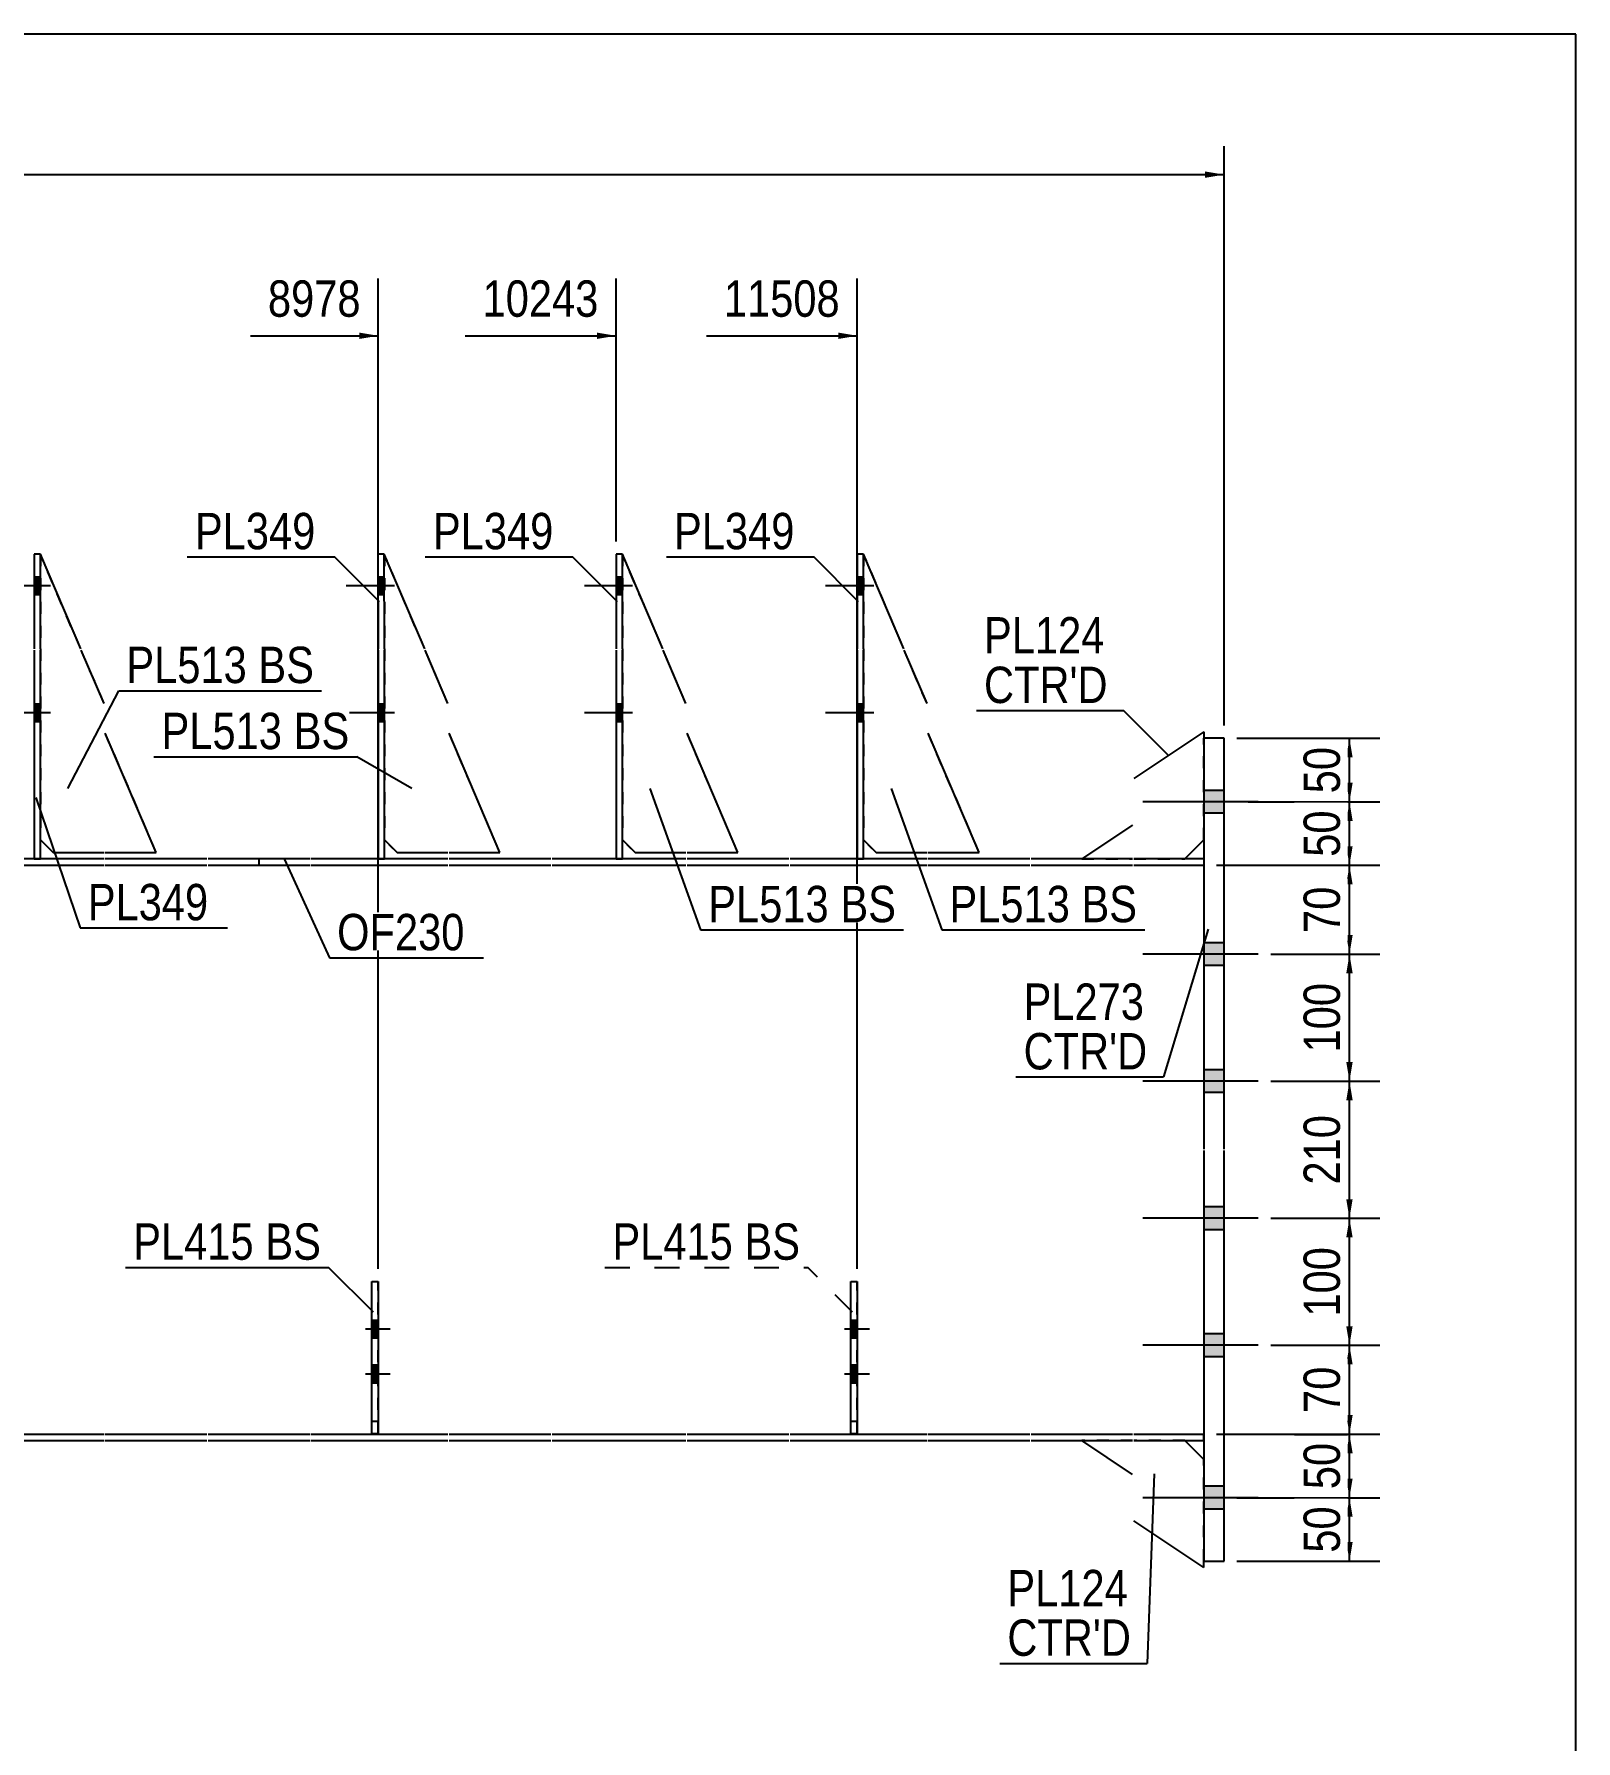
# Model space of a CAD drawing. Header units: millimetres. Extents: x -34 to 369, y -194 to 83.
# Drawn here: x 247.3 to 368.8, y -51.6 to 82.8 of the extents above; entities that cross this region are included whole.
import ezdxf

# ---------------------------------------------------------------- set-up
doc = ezdxf.new("R2010")
doc.units = ezdxf.units.MM
doc.linetypes.add('DXK_LINE_DOT1', pattern=[1.8814, 0.9407, -0.9407])
doc.linetypes.add('DXK_LINE_DOT2', pattern=[3.9198, 1.9599, -1.9599])
doc.styles.add('Arial Narrow', font='ARIALN.TTF', dxfattribs={"height": 0.2})

# ---------------------------------------------------------------- blocks, each defined once
blk = doc.blocks.new('Unknown-627303152-1210')
at = {"color": 5, "linetype": 'Continuous'}
for p, q in [((368.76, 82.75), (-31.24, 82.75)), ((368.76, -194.25), (368.76, 82.75))]:
    blk.add_line(p, q, dxfattribs=at)
blk = doc.blocks.new('Part-627303152-1850 - 1552')
at = {"color": 2, "linetype": 'Continuous'}
for p, q in [((273.91, -27.47), (273.91, -15.47)), ((273.91, -15.47), (274.41, -15.47)), ((274.41, -15.47), (274.41, -27.47)), ((274.41, -27.47), (273.91, -27.47))]:
    blk.add_line(p, q, dxfattribs=at)
blk = doc.blocks.new('Part-627303152-1603 - 1552')
at = {"color": 2, "linetype": 'Continuous'}
for p, q in [((162.67, 17.3), (162.67, -5.05)), ((162.67, -5.15), (162.67, -27.5))]:
    blk.add_line(p, q, dxfattribs=at)
at = {"color": 7, "linetype": 'DXK_LINE_DOT1'}
for p, q in [((162.67, 17.3), (166.67, 17.3)), ((166.77, 17.3), (174.77, 17.3)), ((174.87, 17.3), (185.66, 17.3)), ((185.76, 17.3), (193.76, 17.3)), ((193.86, 17.3), (234.15, 17.3)), ((234.25, 17.3), (242.25, 17.3)), ((242.35, 17.3), (252.81, 17.3)), ((252.91, 17.3), (260.91, 17.3)), ((261.01, 17.3), (269.01, 17.3)), ((269.11, 17.3), (279.9, 17.3)), ((280, 17.3), (288, 17.3)), ((288.1, 17.3), (298.65, 17.3)), ((298.75, 17.3), (306.75, 17.3)), ((306.85, 17.3), (317.64, 17.3)), ((317.74, 17.3), (325.74, 17.3)), ((325.84, 17.3), (333.84, 17.3)), ((333.94, 17.3), (339.44, 17.3)), ((339.44, 17.3), (339.44, -5.05)), ((339.44, -5.15), (339.44, -27.5)), ((162.67, -27.5), (166.67, -27.5)), ((166.77, -27.5), (174.77, -27.5)), ((174.87, -27.5), (185.66, -27.5)), ((185.76, -27.5), (193.76, -27.5)), ((193.86, -27.5), (234.15, -27.5)), ((234.25, -27.5), (242.25, -27.5)), ((242.35, -27.5), (252.81, -27.5)), ((252.91, -27.5), (260.91, -27.5)), ((261.01, -27.5), (269.01, -27.5)), ((269.11, -27.5), (279.9, -27.5)), ((280, -27.5), (288, -27.5)), ((288.1, -27.5), (298.65, -27.5)), ((298.75, -27.5), (306.75, -27.5)), ((306.85, -27.5), (317.64, -27.5)), ((317.74, -27.5), (325.74, -27.5)), ((325.84, -27.5), (333.84, -27.5)), ((333.94, -27.5), (339.44, -27.5))]:
    blk.add_line(p, q, dxfattribs=at)
blk = doc.blocks.new('Part-627303152-1727 - 1552')
at = {"color": 2, "linetype": 'Continuous'}
for p, q in [((341.04, 27.3), (339.44, 27.3)), ((339.44, 27.3), (339.44, -5.05)), ((341.04, -5.05), (341.04, 27.3)), ((339.44, -5.15), (339.44, -37.5)), ((341.04, -37.5), (341.04, -5.15)), ((339.44, -37.5), (341.04, -37.5))]:
    blk.add_line(p, q, dxfattribs=at)
blk = doc.blocks.new('Part-627303152-1958 - 1552')
at = {"color": 2, "linetype": 'Continuous'}
for p, q in [((274.89, 41.8), (274.39, 41.8)), ((274.39, 41.8), (274.4, 34.35)), ((274.9, 34.35), (274.89, 41.8)), ((274.4, 34.25), (274.4, 17.8)), ((274.9, 17.8), (274.9, 34.25)), ((274.4, 17.8), (274.9, 17.8))]:
    blk.add_line(p, q, dxfattribs=at)
blk = doc.blocks.new('Part-627303152-1625 - 1552')
at = {"color": 2, "linetype": 'Continuous'}
for p, q in [((170.77, 17.8), (170.77, 17.3)), ((170.77, 17.8), (174.77, 17.8)), ((174.87, 17.8), (180.16, 17.8)), ((185.66, 17.8), (180.66, 17.8)), ((193.76, 17.8), (185.76, 17.8)), ((228.65, 17.8), (193.86, 17.8)), ((234.15, 17.8), (229.15, 17.8)), ((242.25, 17.8), (234.25, 17.8)), ((247.31, 17.8), (242.35, 17.8)), ((252.81, 17.8), (247.81, 17.8)), ((260.91, 17.8), (252.91, 17.8)), ((265.01, 17.8), (261.01, 17.8)), ((265.01, 17.8), (265.01, 17.3)), ((170.77, 17.3), (174.77, 17.3)), ((174.87, 17.3), (185.66, 17.3)), ((185.76, 17.3), (193.76, 17.3)), ((193.86, 17.3), (234.15, 17.3)), ((234.25, 17.3), (242.25, 17.3)), ((242.35, 17.3), (252.81, 17.3)), ((252.91, 17.3), (260.91, 17.3)), ((261.01, 17.3), (265.01, 17.3))]:
    blk.add_line(p, q, dxfattribs=at)
at = {"color": 7, "linetype": 'DXK_LINE_DOT1'}
for p, q in [((180.66, 17.8), (180.16, 17.8)), ((229.15, 17.8), (228.65, 17.8)), ((247.81, 17.8), (247.31, 17.8))]:
    blk.add_line(p, q, dxfattribs=at)
blk = doc.blocks.new('Part-627303152-1652 - 1552')
at = {"color": 2, "linetype": 'Continuous'}
for p, q in [((222.86, -27.5), (234.15, -27.5)), ((222.86, -28), (234.15, -28)), ((234.25, -27.5), (242.25, -27.5)), ((234.25, -28), (242.25, -28)), ((242.35, -27.5), (252.81, -27.5)), ((242.35, -28), (252.81, -28)), ((252.91, -27.5), (260.91, -27.5)), ((252.91, -28), (260.91, -28)), ((261.01, -27.5), (269.01, -27.5)), ((261.01, -28), (269.01, -28)), ((269.11, -27.5), (279.9, -27.5)), ((269.11, -28), (279.9, -28)), ((280, -27.5), (288, -27.5)), ((280, -28), (288, -28)), ((288.1, -27.5), (298.65, -27.5)), ((288.1, -28), (298.65, -28)), ((298.75, -27.5), (306.75, -27.5)), ((298.75, -28), (306.75, -28)), ((306.85, -27.5), (317.64, -27.5)), ((306.85, -28), (317.64, -28)), ((317.74, -27.5), (325.74, -27.5)), ((317.74, -28), (325.74, -28)), ((325.84, -27.5), (333.84, -27.5)), ((325.84, -28), (333.84, -28)), ((333.94, -27.5), (339.44, -27.5)), ((333.94, -28), (339.44, -28))]:
    blk.add_line(p, q, dxfattribs=at)
at = {"color": 7, "linetype": 'DXK_LINE_DOT1'}
for p, q in [((222.86, -28), (222.86, -27.5)), ((339.44, -28), (339.44, -27.5))]:
    blk.add_line(p, q, dxfattribs=at)
blk = doc.blocks.new('Part-627303152-1674 - 1552')
at = {"color": 2, "linetype": 'Continuous'}
for p, q in [((265.01, 17.8), (265.01, 17.3)), ((269.01, 17.8), (265.01, 17.8)), ((274.4, 17.8), (269.11, 17.8)), ((279.9, 17.8), (274.9, 17.8)), ((288, 17.8), (280, 17.8)), ((293.15, 17.8), (288.1, 17.8)), ((298.65, 17.8), (293.65, 17.8)), ((306.75, 17.8), (298.75, 17.8)), ((312.14, 17.8), (306.85, 17.8)), ((317.64, 17.8), (312.64, 17.8)), ((325.74, 17.8), (317.74, 17.8)), ((333.84, 17.8), (325.84, 17.8)), ((339.44, 17.8), (333.94, 17.8)), ((265.01, 17.3), (269.01, 17.3)), ((269.11, 17.3), (279.9, 17.3)), ((280, 17.3), (288, 17.3)), ((288.1, 17.3), (298.65, 17.3)), ((298.75, 17.3), (306.75, 17.3)), ((306.85, 17.3), (317.64, 17.3)), ((317.74, 17.3), (325.74, 17.3)), ((325.84, 17.3), (333.84, 17.3)), ((333.94, 17.3), (339.44, 17.3))]:
    blk.add_line(p, q, dxfattribs=at)
at = {"color": 7, "linetype": 'DXK_LINE_DOT1'}
for p, q in [((274.9, 17.8), (274.4, 17.8)), ((293.65, 17.8), (293.15, 17.8)), ((312.64, 17.8), (312.14, 17.8)), ((339.44, 17.8), (339.44, 17.3))]:
    blk.add_line(p, q, dxfattribs=at)
blk = doc.blocks.new('Part-627303152-1756 - 1552')
at = {"color": 2, "linetype": 'Continuous'}
for p, q in [((339.44, 27.8), (333.94, 24.13)), ((339.44, 27.8), (339.44, 27.3)), ((333.84, 20.47), (329.84, 17.8)), ((337.94, 17.8), (339.44, 19.3))]:
    blk.add_line(p, q, dxfattribs=at)
at = {"color": 7, "linetype": 'DXK_LINE_DOT1'}
for p, q in [((339.44, 19.3), (339.44, 27.3)), ((329.84, 17.8), (333.84, 17.8)), ((333.94, 17.8), (337.94, 17.8))]:
    blk.add_line(p, q, dxfattribs=at)
blk = doc.blocks.new('Part-627303152-1761 - 1552')
at = {"color": 2, "linetype": 'Continuous'}
for p, q in [((333.84, -30.67), (329.84, -28)), ((339.44, -29.5), (337.94, -28)), ((339.44, -38), (333.94, -34.33)), ((339.44, -38), (339.44, -37.5))]:
    blk.add_line(p, q, dxfattribs=at)
at = {"color": 7, "linetype": 'DXK_LINE_DOT1'}
for p, q in [((333.84, -28), (329.84, -28)), ((337.94, -28), (333.94, -28)), ((339.44, -37.5), (339.44, -29.5))]:
    blk.add_line(p, q, dxfattribs=at)
blk = doc.blocks.new('Bolt-627303152-1966 - 1552')
at = {"linetype": 'Continuous'}
for points in [[(312.64, 38.6), (312.64, 40), (312.14, 40), (312.14, 38.6)], [(312.64, 38.6), (312.64, 40), (312.14, 40), (312.14, 38.6)], [(312.64, 38.6), (312.64, 40), (312.14, 40), (312.14, 38.6)], [(312.64, 28.6), (312.64, 30), (312.14, 30), (312.14, 28.6)], [(312.64, 28.6), (312.64, 30), (312.14, 30), (312.14, 28.6)], [(312.64, 28.6), (312.64, 30), (312.14, 30), (312.14, 28.6)]]:
    blk.add_hatch(color=3, dxfattribs=at).paths.add_polyline_path(points)
at = {"color": 3, "linetype": 'Continuous'}
for p, q in [((313.44, 39.3), (309.64, 39.3)), ((313.44, 39.3), (309.64, 39.3)), ((313.44, 39.3), (309.64, 39.3)), ((312.64, 40), (312.14, 40)), ((312.64, 40), (312.14, 40)), ((312.64, 40), (312.14, 40)), ((312.64, 38.6), (312.14, 38.6)), ((312.64, 38.6), (312.14, 38.6)), ((312.64, 38.6), (312.14, 38.6)), ((312.64, 30), (312.14, 30)), ((312.64, 30), (312.14, 30)), ((312.64, 30), (312.14, 30)), ((313.44, 29.3), (309.64, 29.3)), ((313.44, 29.3), (309.64, 29.3)), ((313.44, 29.3), (309.64, 29.3)), ((312.64, 28.6), (312.14, 28.6)), ((312.64, 28.6), (312.14, 28.6)), ((312.64, 28.6), (312.14, 28.6))]:
    blk.add_line(p, q, dxfattribs=at)
blk = doc.blocks.new('Part-627303152-1781 - 1552')
at = {"color": 2, "linetype": 'Continuous'}
for p, q in [((312.64, 41.8), (312.14, 41.8)), ((312.14, 41.8), (312.14, 34.35)), ((312.64, 34.35), (312.64, 41.8)), ((312.14, 34.25), (312.14, 17.8)), ((312.64, 17.8), (312.64, 34.25)), ((312.14, 17.8), (312.64, 17.8))]:
    blk.add_line(p, q, dxfattribs=at)
blk = doc.blocks.new('Part-627303152-1801 - 1552')
at = {"color": 2, "linetype": 'Continuous'}
for p, q in [((293.65, 41.8), (293.15, 41.8)), ((293.15, 41.8), (293.15, 34.35)), ((293.65, 34.35), (293.65, 41.8)), ((293.15, 34.25), (293.15, 17.8)), ((293.65, 17.8), (293.65, 34.25)), ((293.15, 17.8), (293.65, 17.8))]:
    blk.add_line(p, q, dxfattribs=at)
blk = doc.blocks.new('Part-627303152-1828 - 1552')
at = {"color": 7, "linetype": 'DXK_LINE_DOT1'}
for p, q in [((273.91, -27.47), (273.91, -15.47)), ((273.91, -15.47), (274.41, -15.47)), ((274.41, -27.47), (274.41, -15.47)), ((273.91, -26.47), (274.41, -26.47)), ((274.41, -27.47), (273.91, -27.47))]:
    blk.add_line(p, q, dxfattribs=at)
blk = doc.blocks.new('Bolt-627303152-1964 - 1552')
at = {"linetype": 'Continuous'}
for points in [[(339.44, 23.2), (339.44, 21.4), (341.04, 21.4), (341.04, 23.2)], [(339.44, 23.2), (339.44, 21.4), (341.04, 21.4), (341.04, 23.2)], [(339.44, 11.2), (339.44, 9.4), (341.04, 9.4), (341.04, 11.2)], [(339.44, 11.2), (339.44, 9.4), (341.04, 9.4), (341.04, 11.2)], [(339.44, 1.2), (339.44, -0.6), (341.04, -0.6), (341.04, 1.2)], [(339.44, 1.2), (339.44, -0.6), (341.04, -0.6), (341.04, 1.2)], [(339.44, -9.6), (339.44, -11.4), (341.04, -11.4), (341.04, -9.6)], [(339.44, -9.6), (339.44, -11.4), (341.04, -11.4), (341.04, -9.6)], [(339.44, -19.6), (339.44, -21.4), (341.04, -21.4), (341.04, -19.6)], [(339.44, -19.6), (339.44, -21.4), (341.04, -21.4), (341.04, -19.6)], [(339.44, -31.6), (339.44, -33.4), (341.04, -33.4), (341.04, -31.6)], [(339.44, -31.6), (339.44, -33.4), (341.04, -33.4), (341.04, -31.6)]]:
    blk.add_hatch(color=3, dxfattribs=at).paths.add_polyline_path(points)
at = {"color": 3, "linetype": 'Continuous'}
for p, q in [((341.04, 23.2), (339.44, 23.2)), ((341.04, 23.2), (339.44, 23.2)), ((343.72, 22.3), (334.64, 22.3)), ((343.72, 22.3), (334.64, 22.3)), ((341.04, 21.4), (339.44, 21.4)), ((341.04, 21.4), (339.44, 21.4)), ((341.04, 11.2), (339.44, 11.2)), ((341.04, 11.2), (339.44, 11.2)), ((343.72, 10.3), (334.64, 10.3)), ((343.72, 10.3), (334.64, 10.3)), ((341.04, 9.4), (339.44, 9.4)), ((341.04, 9.4), (339.44, 9.4)), ((343.72, 0.3), (334.64, 0.3)), ((343.72, 0.3), (334.64, 0.3)), ((341.04, 1.2), (339.44, 1.2)), ((341.04, 1.2), (339.44, 1.2)), ((341.04, -0.6), (339.44, -0.6)), ((341.04, -0.6), (339.44, -0.6)), ((343.72, -10.5), (334.64, -10.5)), ((343.72, -10.5), (334.64, -10.5)), ((341.04, -9.6), (339.44, -9.6)), ((341.04, -9.6), (339.44, -9.6)), ((341.04, -11.4), (339.44, -11.4)), ((341.04, -11.4), (339.44, -11.4)), ((341.04, -19.6), (339.44, -19.6)), ((341.04, -19.6), (339.44, -19.6)), ((343.72, -20.5), (334.64, -20.5)), ((343.72, -20.5), (334.64, -20.5)), ((341.04, -21.4), (339.44, -21.4)), ((341.04, -21.4), (339.44, -21.4)), ((341.04, -31.6), (339.44, -31.6)), ((341.04, -31.6), (339.44, -31.6)), ((343.72, -32.5), (334.64, -32.5)), ((343.72, -32.5), (334.64, -32.5)), ((341.04, -33.4), (339.44, -33.4)), ((341.04, -33.4), (339.44, -33.4))]:
    blk.add_line(p, q, dxfattribs=at)
blk = doc.blocks.new('Bolt-627303152-1970 - 1552')
at = {"linetype": 'Continuous'}
for points in [[(293.65, 38.6), (293.65, 40), (293.15, 40), (293.15, 38.6)], [(293.65, 38.6), (293.65, 40), (293.15, 40), (293.15, 38.6)], [(293.65, 38.6), (293.65, 40), (293.15, 40), (293.15, 38.6)], [(293.65, 28.6), (293.65, 30), (293.15, 30), (293.15, 28.6)], [(293.65, 28.6), (293.65, 30), (293.15, 30), (293.15, 28.6)], [(293.65, 28.6), (293.65, 30), (293.15, 30), (293.15, 28.6)]]:
    blk.add_hatch(color=3, dxfattribs=at).paths.add_polyline_path(points)
at = {"color": 3, "linetype": 'Continuous'}
for p, q in [((294.45, 39.3), (290.65, 39.3)), ((294.45, 39.3), (290.65, 39.3)), ((294.45, 39.3), (290.65, 39.3)), ((293.65, 40), (293.15, 40)), ((293.65, 40), (293.15, 40)), ((293.65, 40), (293.15, 40)), ((293.65, 38.6), (293.15, 38.6)), ((293.65, 38.6), (293.15, 38.6)), ((293.65, 38.6), (293.15, 38.6)), ((293.65, 30), (293.15, 30)), ((293.65, 30), (293.15, 30)), ((293.65, 30), (293.15, 30)), ((294.45, 29.3), (290.65, 29.3)), ((294.45, 29.3), (290.65, 29.3)), ((294.45, 29.3), (290.65, 29.3)), ((293.65, 28.6), (293.15, 28.6)), ((293.65, 28.6), (293.15, 28.6)), ((293.65, 28.6), (293.15, 28.6))]:
    blk.add_line(p, q, dxfattribs=at)
blk = doc.blocks.new('Bolt-627303152-1972 - 1552')
at = {"color": 3, "linetype": 'DXK_LINE_DOT2'}
for p, q in [((274.41, -18.54), (273.91, -18.54)), ((275.36, -19.24), (272.06, -19.24)), ((274.41, -19.94), (273.91, -19.94)), ((275.36, -22.77), (272.06, -22.77)), ((274.41, -22.07), (273.91, -22.07)), ((274.41, -23.47), (273.91, -23.47))]:
    blk.add_line(p, q, dxfattribs=at)
blk = doc.blocks.new('Bolt-627303152-1973 - 1552')
at = {"linetype": 'Continuous'}
for points in [[(274.41, -19.94), (274.41, -18.54), (273.91, -18.54), (273.91, -19.94)], [(274.41, -23.47), (274.41, -22.07), (273.91, -22.07), (273.91, -23.47)]]:
    blk.add_hatch(color=3, dxfattribs=at).paths.add_polyline_path(points)
at = {"color": 3, "linetype": 'Continuous'}
for p, q in [((274.41, -18.54), (273.91, -18.54)), ((275.21, -19.24), (273.91, -19.24)), ((274.41, -19.94), (273.91, -19.94)), ((274.41, -22.07), (273.91, -22.07)), ((275.21, -22.77), (273.91, -22.77)), ((274.41, -23.47), (273.91, -23.47))]:
    blk.add_line(p, q, dxfattribs=at)
blk = doc.blocks.new('Bolt-627303152-1984 - 1552')
at = {"color": 3, "linetype": 'DXK_LINE_DOT2'}
for p, q in [((312.15, -18.54), (311.65, -18.54)), ((313.1, -19.24), (309.8, -19.24)), ((312.15, -19.94), (311.65, -19.94)), ((313.1, -22.77), (309.8, -22.77)), ((312.15, -22.07), (311.65, -22.07)), ((312.15, -23.47), (311.65, -23.47))]:
    blk.add_line(p, q, dxfattribs=at)
blk = doc.blocks.new('Part-627303152-7698 - 1552')
at = {"color": 2, "linetype": 'Continuous'}
for p, q in [((247.8, 41.8), (247.3, 41.8)), ((247.3, 41.8), (247.3, 34.35)), ((247.8, 34.35), (247.8, 41.8)), ((247.3, 34.25), (247.31, 17.8)), ((247.81, 17.8), (247.8, 34.25)), ((247.31, 17.8), (247.81, 17.8))]:
    blk.add_line(p, q, dxfattribs=at)
blk = doc.blocks.new('Part-627303152-2750 - 1552')
at = {"color": 7, "linetype": 'DXK_LINE_DOT1'}
for p, q in [((293.65, 41.8), (293.65, 34.35)), ((296.82, 34.35), (293.65, 41.8)), ((293.65, 34.35), (293.65, 19.3)), ((298.65, 30.05), (296.86, 34.25)), ((302.75, 18.3), (298.75, 27.7)), ((293.65, 19.3), (294.65, 18.3)), ((294.65, 18.3), (298.65, 18.3)), ((298.75, 18.3), (302.75, 18.3))]:
    blk.add_line(p, q, dxfattribs=at)
blk = doc.blocks.new('Bolt-627303152-1985 - 1552')
at = {"linetype": 'Continuous'}
for points in [[(274.9, 38.6), (274.89, 40), (274.39, 40), (274.4, 38.6)], [(274.9, 38.6), (274.89, 40), (274.39, 40), (274.4, 38.6)], [(274.9, 38.6), (274.89, 40), (274.39, 40), (274.4, 38.6)], [(274.9, 28.6), (274.9, 30), (274.4, 30), (274.4, 28.6)], [(274.9, 28.6), (274.9, 30), (274.4, 30), (274.4, 28.6)], [(274.9, 28.6), (274.9, 30), (274.4, 30), (274.4, 28.6)]]:
    blk.add_hatch(color=3, dxfattribs=at).paths.add_polyline_path(points)
at = {"color": 3, "linetype": 'Continuous'}
for p, q in [((275.69, 39.3), (271.89, 39.3)), ((275.69, 39.3), (271.89, 39.3)), ((275.69, 39.3), (271.89, 39.3)), ((274.89, 40), (274.39, 40)), ((274.89, 40), (274.39, 40)), ((274.89, 40), (274.39, 40)), ((274.9, 38.6), (274.4, 38.6)), ((274.9, 38.6), (274.4, 38.6)), ((274.9, 38.6), (274.4, 38.6)), ((274.9, 30), (274.4, 30)), ((274.9, 30), (274.4, 30)), ((274.9, 30), (274.4, 30)), ((275.7, 29.3), (271.9, 29.3)), ((275.7, 29.3), (271.9, 29.3)), ((275.7, 29.3), (271.9, 29.3)), ((274.9, 28.6), (274.4, 28.6)), ((274.9, 28.6), (274.4, 28.6)), ((274.9, 28.6), (274.4, 28.6))]:
    blk.add_line(p, q, dxfattribs=at)
blk = doc.blocks.new('Part-627303152-2000 - 1552')
at = {"color": 7, "linetype": 'DXK_LINE_DOT1'}
for p, q in [((311.65, -27.47), (311.65, -15.47)), ((311.65, -15.47), (312.15, -15.47)), ((312.15, -27.47), (312.15, -15.47)), ((311.65, -26.47), (312.15, -26.47)), ((312.15, -27.47), (311.65, -27.47))]:
    blk.add_line(p, q, dxfattribs=at)
blk = doc.blocks.new('Part-627303152-2018 - 1552')
at = {"color": 2, "linetype": 'Continuous'}
for p, q in [((311.65, -27.47), (311.65, -15.47)), ((311.65, -15.47), (312.15, -15.47)), ((312.15, -15.47), (312.15, -27.47)), ((312.15, -27.47), (311.65, -27.47))]:
    blk.add_line(p, q, dxfattribs=at)
blk = doc.blocks.new('Bolt-627303152-2019 - 1552')
at = {"linetype": 'Continuous'}
for points in [[(312.15, -19.94), (312.15, -18.54), (311.65, -18.54), (311.65, -19.94)], [(312.15, -23.47), (312.15, -22.07), (311.65, -22.07), (311.65, -23.47)]]:
    blk.add_hatch(color=3, dxfattribs=at).paths.add_polyline_path(points)
at = {"color": 3, "linetype": 'Continuous'}
for p, q in [((312.15, -18.54), (311.65, -18.54)), ((312.95, -19.24), (311.65, -19.24)), ((312.15, -19.94), (311.65, -19.94)), ((312.15, -22.07), (311.65, -22.07)), ((312.95, -22.77), (311.65, -22.77)), ((312.15, -23.47), (311.65, -23.47))]:
    blk.add_line(p, q, dxfattribs=at)
blk = doc.blocks.new('Part-627303152-2747 - 1552')
at = {"color": 7, "linetype": 'DXK_LINE_DOT1'}
for p, q in [((274.89, 41.8), (274.9, 34.35)), ((278.07, 34.35), (274.89, 41.8)), ((274.9, 34.35), (274.9, 19.3)), ((279.9, 30.05), (278.11, 34.25)), ((284, 18.3), (280, 27.7)), ((274.9, 19.3), (275.9, 18.3)), ((275.9, 18.3), (279.9, 18.3)), ((280, 18.3), (284, 18.3))]:
    blk.add_line(p, q, dxfattribs=at)
blk = doc.blocks.new('Part-627303152-2748 - 1552')
at = {"color": 7, "linetype": 'DXK_LINE_DOT1'}
for p, q in [((312.64, 41.8), (312.64, 34.35)), ((315.81, 34.35), (312.64, 41.8)), ((312.64, 34.35), (312.64, 19.3)), ((317.64, 30.05), (315.85, 34.25)), ((321.74, 18.3), (317.74, 27.7)), ((312.64, 19.3), (313.64, 18.3)), ((313.64, 18.3), (317.64, 18.3)), ((317.74, 18.3), (321.74, 18.3))]:
    blk.add_line(p, q, dxfattribs=at)
blk = doc.blocks.new('Part-627303152-2758 - 1552')
at = {"color": 2, "linetype": 'Continuous'}
for p, q in [((278.07, 34.35), (274.89, 41.8)), ((279.9, 30.05), (278.11, 34.25)), ((284, 18.3), (280, 27.7)), ((274.9, 19.3), (275.9, 18.3)), ((275.9, 18.3), (279.9, 18.3)), ((280, 18.3), (284, 18.3))]:
    blk.add_line(p, q, dxfattribs=at)
blk = doc.blocks.new('Part-627303152-2759 - 1552')
at = {"color": 2, "linetype": 'Continuous'}
for p, q in [((315.81, 34.35), (312.64, 41.8)), ((317.64, 30.05), (315.85, 34.25)), ((321.74, 18.3), (317.74, 27.7)), ((312.64, 19.3), (313.64, 18.3)), ((313.64, 18.3), (317.64, 18.3)), ((317.74, 18.3), (321.74, 18.3))]:
    blk.add_line(p, q, dxfattribs=at)
blk = doc.blocks.new('Part-627303152-2761 - 1552')
at = {"color": 2, "linetype": 'Continuous'}
for p, q in [((296.82, 34.35), (293.65, 41.8)), ((298.65, 30.05), (296.86, 34.25)), ((302.75, 18.3), (298.75, 27.7)), ((293.65, 19.3), (294.65, 18.3)), ((294.65, 18.3), (298.65, 18.3)), ((298.75, 18.3), (302.75, 18.3))]:
    blk.add_line(p, q, dxfattribs=at)
blk = doc.blocks.new('Part-627303152-7699 - 1552')
at = {"color": 7, "linetype": 'DXK_LINE_DOT1'}
for p, q in [((247.8, 41.8), (247.8, 34.35)), ((250.97, 34.35), (247.8, 41.8)), ((247.8, 34.35), (247.81, 19.3)), ((252.81, 30.05), (251.02, 34.25)), ((256.91, 18.3), (252.91, 27.7)), ((247.81, 19.3), (248.81, 18.3)), ((248.81, 18.3), (252.81, 18.3)), ((252.91, 18.3), (256.91, 18.3))]:
    blk.add_line(p, q, dxfattribs=at)
blk = doc.blocks.new('Part-627303152-7700 - 1552')
at = {"color": 2, "linetype": 'Continuous'}
for p, q in [((250.97, 34.35), (247.8, 41.8)), ((252.81, 30.05), (251.02, 34.25)), ((256.91, 18.3), (252.91, 27.7)), ((247.81, 19.3), (248.81, 18.3)), ((248.81, 18.3), (252.81, 18.3)), ((252.91, 18.3), (256.91, 18.3))]:
    blk.add_line(p, q, dxfattribs=at)
blk = doc.blocks.new('Bolt-627303152-7704 - 1552')
at = {"linetype": 'Continuous'}
for points in [[(247.8, 38.6), (247.8, 40), (247.3, 40), (247.3, 38.6)], [(247.8, 38.6), (247.8, 40), (247.3, 40), (247.3, 38.6)], [(247.8, 38.6), (247.8, 40), (247.3, 40), (247.3, 38.6)], [(247.8, 28.6), (247.8, 30), (247.3, 30), (247.3, 28.6)], [(247.8, 28.6), (247.8, 30), (247.3, 30), (247.3, 28.6)], [(247.8, 28.6), (247.8, 30), (247.3, 30), (247.3, 28.6)]]:
    blk.add_hatch(color=3, dxfattribs=at).paths.add_polyline_path(points)
at = {"color": 3, "linetype": 'Continuous'}
for p, q in [((248.6, 39.3), (245.3, 39.3)), ((248.6, 39.3), (245.3, 39.3)), ((248.6, 39.3), (245.3, 39.3)), ((247.8, 40), (247.3, 40)), ((247.8, 40), (247.3, 40)), ((247.8, 40), (247.3, 40)), ((247.8, 38.6), (247.3, 38.6)), ((247.8, 38.6), (247.3, 38.6)), ((247.8, 38.6), (247.3, 38.6)), ((247.8, 30), (247.3, 30)), ((247.8, 30), (247.3, 30)), ((247.8, 30), (247.3, 30)), ((248.6, 29.3), (245.3, 29.3)), ((248.6, 29.3), (245.3, 29.3)), ((248.6, 29.3), (245.3, 29.3)), ((247.8, 28.6), (247.3, 28.6)), ((247.8, 28.6), (247.3, 28.6)), ((247.8, 28.6), (247.3, 28.6))]:
    blk.add_line(p, q, dxfattribs=at)
blk = doc.blocks.new('StraightDimension-627303152-9088 - 1552')
at = {"linetype": 'Continuous'}
for points in [[(350.67, -29), (350.92, -27.5), (351.17, -29)], [(351.17, -31), (350.92, -32.5), (350.67, -31)]]:
    blk.add_hatch(color=7, dxfattribs=at).paths.add_polyline_path(points)
at = {"color": 7, "linetype": 'Continuous'}
for p, q in [((340.44, -27.5), (353.32, -27.5)), ((350.92, -32.5), (350.92, -27.5)), ((342.04, -32.5), (353.32, -32.5))]:
    blk.add_line(p, q, dxfattribs=at)
at = {"color": 0}
blk.add_wipeout([(350.77, -27.57), (346.57, -27.57), (346.57, -32.43), (350.77, -32.43)], dxfattribs=at)
at = {"color": 3, "style": 'Arial Narrow'}
blk.add_text('50', height=2.863, rotation=90.0002, dxfattribs=at).set_placement((350.17, -31.83))
blk = doc.blocks.new('StraightDimension-627303152-9089 - 1552')
at = {"linetype": 'Continuous'}
for points in [[(350.67, -34), (350.92, -32.5), (351.17, -34)], [(351.17, -36), (350.92, -37.5), (350.67, -36)]]:
    blk.add_hatch(color=7, dxfattribs=at).paths.add_polyline_path(points)
at = {"color": 7, "linetype": 'Continuous'}
for p, q in [((342.04, -32.5), (353.32, -32.5)), ((350.92, -37.5), (350.92, -32.5)), ((342.04, -37.5), (353.32, -37.5))]:
    blk.add_line(p, q, dxfattribs=at)
at = {"color": 0}
blk.add_wipeout([(350.77, -32.57), (346.57, -32.57), (346.57, -37.43), (350.77, -37.43)], dxfattribs=at)
at = {"color": 3, "style": 'Arial Narrow'}
blk.add_text('50', height=2.863, rotation=90.0002, dxfattribs=at).set_placement((350.17, -36.83))
blk = doc.blocks.new('StraightDimension-627303152-10213 - 1552')
at = {"linetype": 'Continuous'}
blk.add_hatch(color=7, dxfattribs=at).paths.add_polyline_path([(272.91, 59.25), (274.41, 59), (272.91, 58.75)])
at = {"color": 7, "linetype": 'Continuous'}
for p, q in [((274.41, -14.47), (274.41, 63.5)), ((264.34, 59), (274.41, 59))]:
    blk.add_line(p, q, dxfattribs=at)
at = {"color": 0}
blk.add_wipeout([(273.63, 59.9), (273.63, 64.1), (265.12, 64.1), (265.12, 59.9)], dxfattribs=at)
at = {"color": 3, "style": 'Arial Narrow'}
blk.add_text('8978', height=2.863, dxfattribs=at).set_placement((265.72, 60.5))
blk = doc.blocks.new('StraightDimension-627303152-9084 - 1552')
at = {"linetype": 'Continuous'}
for points in [[(350.67, 8.8), (350.92, 10.3), (351.17, 8.8)], [(351.17, 1.8), (350.92, 0.3), (350.67, 1.8)]]:
    blk.add_hatch(color=7, dxfattribs=at).paths.add_polyline_path(points)
at = {"color": 7, "linetype": 'Continuous'}
for p, q in [((344.72, 10.3), (353.32, 10.3)), ((350.92, 0.3), (350.92, 10.3)), ((344.72, 0.3), (353.32, 0.3))]:
    blk.add_line(p, q, dxfattribs=at)
at = {"color": 0}
blk.add_wipeout([(350.77, 8.64), (346.57, 8.64), (346.57, 1.96), (350.77, 1.96)], dxfattribs=at)
at = {"color": 3, "style": 'Arial Narrow'}
blk.add_text('100', height=2.863, rotation=90.0002, dxfattribs=at).set_placement((350.17, 2.56))
blk = doc.blocks.new('StraightDimension-627303152-9086 - 1552')
at = {"linetype": 'Continuous'}
for points in [[(350.67, -12), (350.92, -10.5), (351.17, -12)], [(351.17, -19), (350.92, -20.5), (350.67, -19)]]:
    blk.add_hatch(color=7, dxfattribs=at).paths.add_polyline_path(points)
at = {"color": 7, "linetype": 'Continuous'}
for p, q in [((344.72, -10.5), (353.32, -10.5)), ((350.92, -20.5), (350.92, -10.5)), ((344.72, -20.5), (353.32, -20.5))]:
    blk.add_line(p, q, dxfattribs=at)
at = {"color": 0}
blk.add_wipeout([(350.77, -12.16), (346.57, -12.16), (346.57, -18.84), (350.77, -18.84)], dxfattribs=at)
at = {"color": 3, "style": 'Arial Narrow'}
blk.add_text('100', height=2.863, rotation=90.0002, dxfattribs=at).set_placement((350.17, -18.24))
blk = doc.blocks.new('StraightDimension-627303152-9087 - 1552')
at = {"linetype": 'Continuous'}
for points in [[(350.67, -22), (350.92, -20.5), (351.17, -22)], [(351.17, -26), (350.92, -27.5), (350.67, -26)]]:
    blk.add_hatch(color=7, dxfattribs=at).paths.add_polyline_path(points)
at = {"color": 7, "linetype": 'Continuous'}
for p, q in [((344.72, -20.5), (353.32, -20.5)), ((350.92, -27.5), (350.92, -20.5)), ((340.44, -27.5), (353.32, -27.5))]:
    blk.add_line(p, q, dxfattribs=at)
at = {"color": 0}
blk.add_wipeout([(350.77, -21.57), (346.57, -21.57), (346.57, -26.43), (350.77, -26.43)], dxfattribs=at)
at = {"color": 3, "style": 'Arial Narrow'}
blk.add_text('70', height=2.863, rotation=90.0002, dxfattribs=at).set_placement((350.17, -25.83))
blk = doc.blocks.new('StraightDimension-627303152-2259 - 1552')
at = {"linetype": 'Continuous'}
blk.add_hatch(color=7, dxfattribs=at).paths.add_polyline_path([(339.54, 71.94), (341.04, 71.69), (339.54, 71.44)])
at = {"color": 7, "linetype": 'Continuous'}
for p, q in [((341.04, 28.3), (341.04, 73.94)), ((-1.6, 71.69), (341.04, 71.69))]:
    blk.add_line(p, q, dxfattribs=at)
blk = doc.blocks.new('StraightDimension-627303152-9085 - 1552')
at = {"linetype": 'Continuous'}
for points in [[(350.67, -1.2), (350.92, 0.3), (351.17, -1.2)], [(351.17, -9), (350.92, -10.5), (350.67, -9)]]:
    blk.add_hatch(color=7, dxfattribs=at).paths.add_polyline_path(points)
at = {"color": 7, "linetype": 'Continuous'}
for p, q in [((344.72, 0.3), (353.32, 0.3)), ((350.92, -10.5), (350.92, 0.3)), ((344.72, -10.5), (353.32, -10.5))]:
    blk.add_line(p, q, dxfattribs=at)
at = {"color": 0}
blk.add_wipeout([(350.77, -1.76), (346.57, -1.76), (346.57, -8.44), (350.77, -8.44)], dxfattribs=at)
at = {"color": 3, "style": 'Arial Narrow'}
blk.add_text('210', height=2.863, rotation=90.0002, dxfattribs=at).set_placement((350.17, -7.84))
blk = doc.blocks.new('StraightDimension-627303152-9081 - 1552')
at = {"linetype": 'Continuous'}
for points in [[(350.67, 25.8), (350.92, 27.3), (351.17, 25.8)], [(351.17, 23.8), (350.92, 22.3), (350.67, 23.8)]]:
    blk.add_hatch(color=7, dxfattribs=at).paths.add_polyline_path(points)
at = {"color": 7, "linetype": 'Continuous'}
for p, q in [((342.04, 27.3), (353.32, 27.3)), ((350.92, 22.3), (350.92, 27.3)), ((342.94, 22.3), (353.32, 22.3))]:
    blk.add_line(p, q, dxfattribs=at)
at = {"color": 0}
blk.add_wipeout([(350.77, 27.23), (346.57, 27.23), (346.57, 22.37), (350.77, 22.37)], dxfattribs=at)
at = {"color": 3, "style": 'Arial Narrow'}
blk.add_text('50', height=2.863, rotation=90.0002, dxfattribs=at).set_placement((350.17, 22.97))
blk = doc.blocks.new('StraightDimension-627303152-9082 - 1552')
at = {"linetype": 'Continuous'}
for points in [[(350.67, 20.8), (350.92, 22.3), (351.17, 20.8)], [(351.17, 18.8), (350.92, 17.3), (350.67, 18.8)]]:
    blk.add_hatch(color=7, dxfattribs=at).paths.add_polyline_path(points)
at = {"color": 7, "linetype": 'Continuous'}
for p, q in [((342.94, 22.3), (353.32, 22.3)), ((350.92, 17.3), (350.92, 22.3)), ((340.44, 17.3), (353.32, 17.3))]:
    blk.add_line(p, q, dxfattribs=at)
at = {"color": 0}
blk.add_wipeout([(350.77, 22.23), (346.57, 22.23), (346.57, 17.37), (350.77, 17.37)], dxfattribs=at)
at = {"color": 3, "style": 'Arial Narrow'}
blk.add_text('50', height=2.863, rotation=90.0002, dxfattribs=at).set_placement((350.17, 17.97))
blk = doc.blocks.new('StraightDimension-627303152-9083 - 1552')
at = {"linetype": 'Continuous'}
for points in [[(350.67, 15.8), (350.92, 17.3), (351.17, 15.8)], [(351.17, 11.8), (350.92, 10.3), (350.67, 11.8)]]:
    blk.add_hatch(color=7, dxfattribs=at).paths.add_polyline_path(points)
at = {"color": 7, "linetype": 'Continuous'}
for p, q in [((340.44, 17.3), (353.32, 17.3)), ((350.92, 10.3), (350.92, 17.3)), ((344.72, 10.3), (353.32, 10.3))]:
    blk.add_line(p, q, dxfattribs=at)
at = {"color": 0}
blk.add_wipeout([(350.77, 16.23), (346.57, 16.23), (346.57, 11.37), (350.77, 11.37)], dxfattribs=at)
at = {"color": 3, "style": 'Arial Narrow'}
blk.add_text('70', height=2.863, rotation=90.0002, dxfattribs=at).set_placement((350.17, 11.97))
blk = doc.blocks.new('StraightDimension-627303152-10211 - 1552')
at = {"linetype": 'Continuous'}
blk.add_hatch(color=7, dxfattribs=at).paths.add_polyline_path([(310.65, 59.25), (312.15, 59), (310.65, 58.75)])
at = {"color": 7, "linetype": 'Continuous'}
for p, q in [((312.15, -14.47), (312.15, 63.5)), ((300.26, 59), (312.15, 59))]:
    blk.add_line(p, q, dxfattribs=at)
at = {"color": 0}
blk.add_wipeout([(311.38, 59.9), (311.38, 64.1), (301.04, 64.1), (301.04, 59.9)], dxfattribs=at)
at = {"color": 3, "style": 'Arial Narrow'}
blk.add_text('11508', height=2.863, dxfattribs=at).set_placement((301.64, 60.5))
blk = doc.blocks.new('StraightDimension-627303152-10212 - 1552')
at = {"linetype": 'Continuous'}
blk.add_hatch(color=7, dxfattribs=at).paths.add_polyline_path([(291.65, 59.25), (293.15, 59), (291.65, 58.75)])
at = {"color": 7, "linetype": 'Continuous'}
for p, q in [((293.15, 42.8), (293.15, 63.5)), ((281.26, 59), (293.15, 59))]:
    blk.add_line(p, q, dxfattribs=at)
at = {"color": 0}
blk.add_wipeout([(292.37, 59.9), (292.37, 64.1), (282.03, 64.1), (282.03, 59.9)], dxfattribs=at)
at = {"color": 3, "style": 'Arial Narrow'}
blk.add_text('10243', height=2.863, dxfattribs=at).set_placement((282.63, 60.5))
blk = doc.blocks.new('Mark-627303152-1954 - 1552')
at = {"color": 7, "linetype": 'Continuous'}
blk.add_line((274.51, 38.05), (270.97, 41.59), dxfattribs=at)
at = {"color": 0}
blk.add_wipeout([(269.47, 42.19), (269.47, 45.19), (259.97, 45.19), (259.97, 42.19)], dxfattribs=at)
blk.add_wipeout([(269.47, 42.19), (269.47, 45.19), (259.97, 45.19), (259.97, 42.19)], dxfattribs=at)
at = {"color": 7, "linetype": 'Continuous'}
blk.add_line((259.37, 41.59), (270.97, 41.59), dxfattribs=at)
at = {"color": 3, "style": 'Arial Narrow'}
blk.add_text('PL349', height=2.863, dxfattribs=at).set_placement((259.97, 42.19))
blk = doc.blocks.new('Mark-627303152-1670 - 1552')
at = {"color": 0}
blk.add_wipeout([(281.21, 10.61), (281.21, 13.61), (271.17, 13.61), (271.17, 10.61)], dxfattribs=at)
blk.add_wipeout([(281.21, 10.61), (281.21, 13.61), (271.17, 13.61), (271.17, 10.61)], dxfattribs=at)
at = {"color": 7, "linetype": 'Continuous'}
for p, q in [((267.03, 17.75), (270.57, 10.01)), ((270.57, 10.01), (282.71, 10.01))]:
    blk.add_line(p, q, dxfattribs=at)
at = {"color": 3, "style": 'Arial Narrow'}
blk.add_text('OF230', height=2.863, dxfattribs=at).set_placement((271.17, 10.61))
blk = doc.blocks.new('Mark-627303152-1723 - 1552')
at = {"color": 7, "linetype": 'Continuous'}
blk.add_line((339.79, 12.27), (336.26, 0.63), dxfattribs=at)
at = {"color": 0}
for points in [[(334.76, 5.13), (334.76, 8.13), (325.25, 8.13), (325.25, 5.13)], [(335.01, 1.23), (335.01, 4.23), (325.25, 4.23), (325.25, 1.23)]]:
    blk.add_wipeout(points, dxfattribs=at)
for points in [[(334.76, 5.13), (334.76, 8.13), (325.25, 8.13), (325.25, 5.13)], [(335.01, 1.23), (335.01, 4.23), (325.25, 4.23), (325.25, 1.23)]]:
    blk.add_wipeout(points, dxfattribs=at)
at = {"color": 7, "linetype": 'Continuous'}
blk.add_line((324.65, 0.63), (336.26, 0.63), dxfattribs=at)
at = {"color": 3, "style": 'Arial Narrow'}
blk.add_text('PL273', height=2.863, dxfattribs=at).set_placement((325.25, 5.13))
at = {"color": 1, "style": 'Arial Narrow'}
blk.add_text("CTR'D", height=2.863, dxfattribs=at).set_placement((325.25, 1.23))
blk = doc.blocks.new('Mark-627303152-1752 - 1552')
at = {"color": 7, "linetype": 'Continuous'}
blk.add_line((336.67, 25.94), (333.13, 29.48), dxfattribs=at)
at = {"color": 0}
for points in [[(331.63, 33.98), (331.63, 36.98), (322.13, 36.98), (322.13, 33.98)], [(331.89, 30.08), (331.89, 33.08), (322.13, 33.08), (322.13, 30.08)]]:
    blk.add_wipeout(points, dxfattribs=at)
for points in [[(331.63, 33.98), (331.63, 36.98), (322.13, 36.98), (322.13, 33.98)], [(331.89, 30.08), (331.89, 33.08), (322.13, 33.08), (322.13, 30.08)]]:
    blk.add_wipeout(points, dxfattribs=at)
at = {"color": 7, "linetype": 'Continuous'}
blk.add_line((321.53, 29.48), (333.13, 29.48), dxfattribs=at)
at = {"color": 3, "style": 'Arial Narrow'}
blk.add_text('PL124', height=2.863, dxfattribs=at).set_placement((322.13, 33.98))
at = {"color": 1, "style": 'Arial Narrow'}
blk.add_text("CTR'D", height=2.863, dxfattribs=at).set_placement((322.13, 30.08))
blk = doc.blocks.new('Mark-627303152-1757 - 1552')
at = {"color": 7, "linetype": 'Continuous'}
blk.add_line((335.54, -30.62), (334.98, -45.55), dxfattribs=at)
at = {"color": 0}
for points in [[(333.48, -41.05), (333.48, -38.05), (323.97, -38.05), (323.97, -41.05)], [(333.73, -44.95), (333.73, -41.95), (323.97, -41.95), (323.97, -44.95)]]:
    blk.add_wipeout(points, dxfattribs=at)
for points in [[(333.48, -41.05), (333.48, -38.05), (323.97, -38.05), (323.97, -41.05)], [(333.73, -44.95), (333.73, -41.95), (323.97, -41.95), (323.97, -44.95)]]:
    blk.add_wipeout(points, dxfattribs=at)
at = {"color": 7, "linetype": 'Continuous'}
blk.add_line((323.37, -45.55), (334.98, -45.55), dxfattribs=at)
at = {"color": 3, "style": 'Arial Narrow'}
blk.add_text('PL124', height=2.863, dxfattribs=at).set_placement((323.97, -41.05))
at = {"color": 1, "style": 'Arial Narrow'}
blk.add_text("CTR'D", height=2.863, dxfattribs=at).set_placement((323.97, -44.95))
blk = doc.blocks.new('Mark-627303152-1777 - 1552')
at = {"color": 7, "linetype": 'Continuous'}
blk.add_line((312.25, 38.05), (308.72, 41.59), dxfattribs=at)
at = {"color": 0}
blk.add_wipeout([(307.22, 42.19), (307.22, 45.19), (297.71, 45.19), (297.71, 42.19)], dxfattribs=at)
blk.add_wipeout([(307.22, 42.19), (307.22, 45.19), (297.71, 45.19), (297.71, 42.19)], dxfattribs=at)
at = {"color": 7, "linetype": 'Continuous'}
blk.add_line((297.11, 41.59), (308.72, 41.59), dxfattribs=at)
at = {"color": 3, "style": 'Arial Narrow'}
blk.add_text('PL349', height=2.863, dxfattribs=at).set_placement((297.71, 42.19))
blk = doc.blocks.new('Mark-627303152-1797 - 1552')
at = {"color": 7, "linetype": 'Continuous'}
blk.add_line((293.26, 38.05), (289.72, 41.59), dxfattribs=at)
at = {"color": 0}
blk.add_wipeout([(288.22, 42.19), (288.22, 45.19), (278.72, 45.19), (278.72, 42.19)], dxfattribs=at)
blk.add_wipeout([(288.22, 42.19), (288.22, 45.19), (278.72, 45.19), (278.72, 42.19)], dxfattribs=at)
at = {"color": 7, "linetype": 'Continuous'}
blk.add_line((278.12, 41.59), (289.72, 41.59), dxfattribs=at)
at = {"color": 3, "style": 'Arial Narrow'}
blk.add_text('PL349', height=2.863, dxfattribs=at).set_placement((278.72, 42.19))
blk = doc.blocks.new('MarkSet-627303152-2480 - 1552')
at = {"color": 0}
for points in [[(264.62, -13.76), (264.62, -10.76), (255.11, -10.76), (255.11, -13.76)], [(269.9, -13.76), (269.9, -10.76), (265.52, -10.76), (265.52, -13.76)]]:
    blk.add_wipeout(points, dxfattribs=at)
for points in [[(264.62, -13.76), (264.62, -10.76), (255.11, -10.76), (255.11, -13.76)], [(269.9, -13.76), (269.9, -10.76), (265.52, -10.76), (265.52, -13.76)]]:
    blk.add_wipeout(points, dxfattribs=at)
at = {"color": 7, "linetype": 'Continuous'}
for p in [(254.51, -14.36), (274.04, -17.9)]:
    blk.add_line(p, (270.5, -14.36), dxfattribs=at)
at = {"color": 3, "style": 'Arial Narrow'}
for s, p in [('PL415', (255.11, -13.76)), ('BS', (265.52, -13.76))]:
    blk.add_text(s, height=2.863, dxfattribs=at).set_placement(p)
blk = doc.blocks.new('MarkSet-627303152-3003 - 1552')
at = {"color": 0}
for points in [[(309.92, 12.82), (309.92, 15.82), (300.41, 15.82), (300.41, 12.82)], [(315.2, 12.82), (315.2, 15.82), (310.82, 15.82), (310.82, 12.82)]]:
    blk.add_wipeout(points, dxfattribs=at)
for points in [[(309.92, 12.82), (309.92, 15.82), (300.41, 15.82), (300.41, 12.82)], [(315.2, 12.82), (315.2, 15.82), (310.82, 15.82), (310.82, 12.82)]]:
    blk.add_wipeout(points, dxfattribs=at)
at = {"color": 7, "linetype": 'Continuous'}
for p, q in [((295.81, 23.35), (299.81, 12.22)), ((299.81, 12.22), (315.8, 12.22))]:
    blk.add_line(p, q, dxfattribs=at)
at = {"color": 3, "style": 'Arial Narrow'}
for s, p in [('PL513', (300.41, 12.82)), ('BS', (310.82, 12.82))]:
    blk.add_text(s, height=2.863, dxfattribs=at).set_placement(p)
blk = doc.blocks.new('MarkSet-627303152-3020 - 1552')
at = {"color": 0}
for points in [[(328.91, 12.82), (328.91, 15.82), (319.41, 15.82), (319.41, 12.82)], [(334.19, 12.82), (334.19, 15.82), (329.81, 15.82), (329.81, 12.82)]]:
    blk.add_wipeout(points, dxfattribs=at)
for points in [[(328.91, 12.82), (328.91, 15.82), (319.41, 15.82), (319.41, 12.82)], [(334.19, 12.82), (334.19, 15.82), (329.81, 15.82), (329.81, 12.82)]]:
    blk.add_wipeout(points, dxfattribs=at)
at = {"color": 7, "linetype": 'Continuous'}
for p, q in [((314.81, 23.35), (318.81, 12.22)), ((318.81, 12.22), (334.79, 12.22))]:
    blk.add_line(p, q, dxfattribs=at)
at = {"color": 3, "style": 'Arial Narrow'}
for s, p in [('PL513', (319.41, 12.82)), ('BS', (329.81, 12.82))]:
    blk.add_text(s, height=2.863, dxfattribs=at).set_placement(p)
blk = doc.blocks.new('MarkSet-627303152-3044 - 1552')
at = {"color": 0}
for points in [[(266.85, 26.45), (266.85, 29.45), (257.34, 29.45), (257.34, 26.45)], [(272.13, 26.45), (272.13, 29.45), (267.75, 29.45), (267.75, 26.45)]]:
    blk.add_wipeout(points, dxfattribs=at)
for points in [[(266.85, 26.45), (266.85, 29.45), (257.34, 29.45), (257.34, 26.45)], [(272.13, 26.45), (272.13, 29.45), (267.75, 29.45), (267.75, 26.45)]]:
    blk.add_wipeout(points, dxfattribs=at)
at = {"color": 7, "linetype": 'Continuous'}
for p in [(256.74, 25.85), (277.06, 23.35)]:
    blk.add_line(p, (272.73, 25.85), dxfattribs=at)
at = {"color": 3, "style": 'Arial Narrow'}
for s, p in [('PL513', (257.34, 26.45)), ('BS', (267.75, 26.45))]:
    blk.add_text(s, height=2.863, dxfattribs=at).set_placement(p)
blk = doc.blocks.new('MarkSet-627303152-7349 - 1552')
at = {"color": 0}
for points in [[(302.36, -13.76), (302.36, -10.76), (292.86, -10.76), (292.86, -13.76)], [(307.65, -13.76), (307.65, -10.76), (303.26, -10.76), (303.26, -13.76)]]:
    blk.add_wipeout(points, dxfattribs=at)
for points in [[(302.36, -13.76), (302.36, -10.76), (292.86, -10.76), (292.86, -13.76)], [(307.65, -13.76), (307.65, -10.76), (303.26, -10.76), (303.26, -13.76)]]:
    blk.add_wipeout(points, dxfattribs=at)
at = {"color": 7, "linetype": 'DXK_LINE_DOT2'}
for p in [(292.26, -14.36), (311.78, -17.9)]:
    blk.add_line(p, (308.25, -14.36), dxfattribs=at)
at = {"color": 3, "style": 'Arial Narrow'}
for s, p in [('PL415', (292.86, -13.76)), ('BS', (303.26, -13.76))]:
    blk.add_text(s, height=2.863, dxfattribs=at).set_placement(p)
blk = doc.blocks.new('MarkSet-627303152-7748 - 1552')
at = {"color": 0}
for points in [[(264.07, 31.65), (264.07, 34.65), (254.57, 34.65), (254.57, 31.65)], [(269.35, 31.65), (269.35, 34.65), (264.97, 34.65), (264.97, 31.65)]]:
    blk.add_wipeout(points, dxfattribs=at)
for points in [[(264.07, 31.65), (264.07, 34.65), (254.57, 34.65), (254.57, 31.65)], [(269.35, 31.65), (269.35, 34.65), (264.97, 34.65), (264.97, 31.65)]]:
    blk.add_wipeout(points, dxfattribs=at)
at = {"color": 7, "linetype": 'Continuous'}
for p, q in [((249.97, 23.35), (253.97, 31.05)), ((253.97, 31.05), (269.95, 31.05))]:
    blk.add_line(p, q, dxfattribs=at)
at = {"color": 3, "style": 'Arial Narrow'}
for s, p in [('PL513', (254.57, 31.65)), ('BS', (264.97, 31.65))]:
    blk.add_text(s, height=2.863, dxfattribs=at).set_placement(p)
blk = doc.blocks.new('Mark-627303152-7764 - 1552')
at = {"color": 0}
blk.add_wipeout([(261.04, 12.97), (261.04, 15.97), (251.53, 15.97), (251.53, 12.97)], dxfattribs=at)
blk.add_wipeout([(261.04, 12.97), (261.04, 15.97), (251.53, 15.97), (251.53, 12.97)], dxfattribs=at)
at = {"color": 7, "linetype": 'Continuous'}
for p, q in [((247.43, 22.63), (250.93, 12.37)), ((250.93, 12.37), (262.54, 12.37))]:
    blk.add_line(p, q, dxfattribs=at)
at = {"color": 3, "style": 'Arial Narrow'}
blk.add_text('PL349', height=2.863, dxfattribs=at).set_placement((251.53, 12.97))

msp = doc.modelspace()

# ---------------------------------------------------------------- block references
for name in ['Unknown-627303152-1210', 'Part-627303152-7698 - 1552', 'Part-627303152-7699 - 1552', 'Part-627303152-7700 - 1552', 'Part-627303152-1958 - 1552', 'Part-627303152-2747 - 1552', 'Part-627303152-2758 - 1552', 'Part-627303152-1801 - 1552', 'Part-627303152-2750 - 1552', 'Part-627303152-2761 - 1552', 'Part-627303152-1781 - 1552', 'Part-627303152-2748 - 1552', 'Part-627303152-2759 - 1552', 'Bolt-627303152-7704 - 1552', 'Bolt-627303152-1985 - 1552', 'Bolt-627303152-1970 - 1552', 'Bolt-627303152-1966 - 1552', 'Part-627303152-1756 - 1552', 'Part-627303152-1727 - 1552', 'Bolt-627303152-1964 - 1552', 'Part-627303152-1625 - 1552', 'Part-627303152-1674 - 1552', 'Part-627303152-1603 - 1552', 'Part-627303152-1850 - 1552', 'Part-627303152-1828 - 1552', 'Part-627303152-2000 - 1552', 'Part-627303152-2018 - 1552', 'Bolt-627303152-1972 - 1552', 'Bolt-627303152-1973 - 1552', 'Bolt-627303152-1984 - 1552', 'Bolt-627303152-2019 - 1552', 'Part-627303152-1652 - 1552', 'Part-627303152-1761 - 1552']:
    msp.add_blockref(name, (0, 0))

# ---------------------------------------------------------------- next in the draw order: block references
for name in ['StraightDimension-627303152-10213 - 1552', 'StraightDimension-627303152-9081 - 1552', 'Mark-627303152-7764 - 1552', 'StraightDimension-627303152-9084 - 1552', 'StraightDimension-627303152-9086 - 1552', 'StraightDimension-627303152-9088 - 1552', 'Mark-627303152-1757 - 1552']:
    msp.add_blockref(name, (0, 0))

# ---------------------------------------------------------------- next in the draw order: block references
for name in ['StraightDimension-627303152-2259 - 1552', 'StraightDimension-627303152-9082 - 1552', 'Mark-627303152-1670 - 1552', 'StraightDimension-627303152-9085 - 1552', 'MarkSet-627303152-2480 - 1552', 'StraightDimension-627303152-9087 - 1552', 'StraightDimension-627303152-9089 - 1552']:
    msp.add_blockref(name, (0, 0))

# ---------------------------------------------------------------- next in the draw order: block references
for name in ['StraightDimension-627303152-10212 - 1552', 'StraightDimension-627303152-10211 - 1552', 'Mark-627303152-1954 - 1552', 'Mark-627303152-1752 - 1552', 'MarkSet-627303152-3044 - 1552', 'StraightDimension-627303152-9083 - 1552']:
    msp.add_blockref(name, (0, 0))

# ---------------------------------------------------------------- next in the draw order: block references
for name in ['Mark-627303152-1797 - 1552', 'Mark-627303152-1777 - 1552', 'MarkSet-627303152-7748 - 1552', 'MarkSet-627303152-3003 - 1552', 'Mark-627303152-1723 - 1552', 'MarkSet-627303152-7349 - 1552']:
    msp.add_blockref(name, (0, 0))

# ---------------------------------------------------------------- next in the draw order: block references
msp.add_blockref('MarkSet-627303152-3020 - 1552', (0, 0))

doc.saveas('drawing.dxf')
